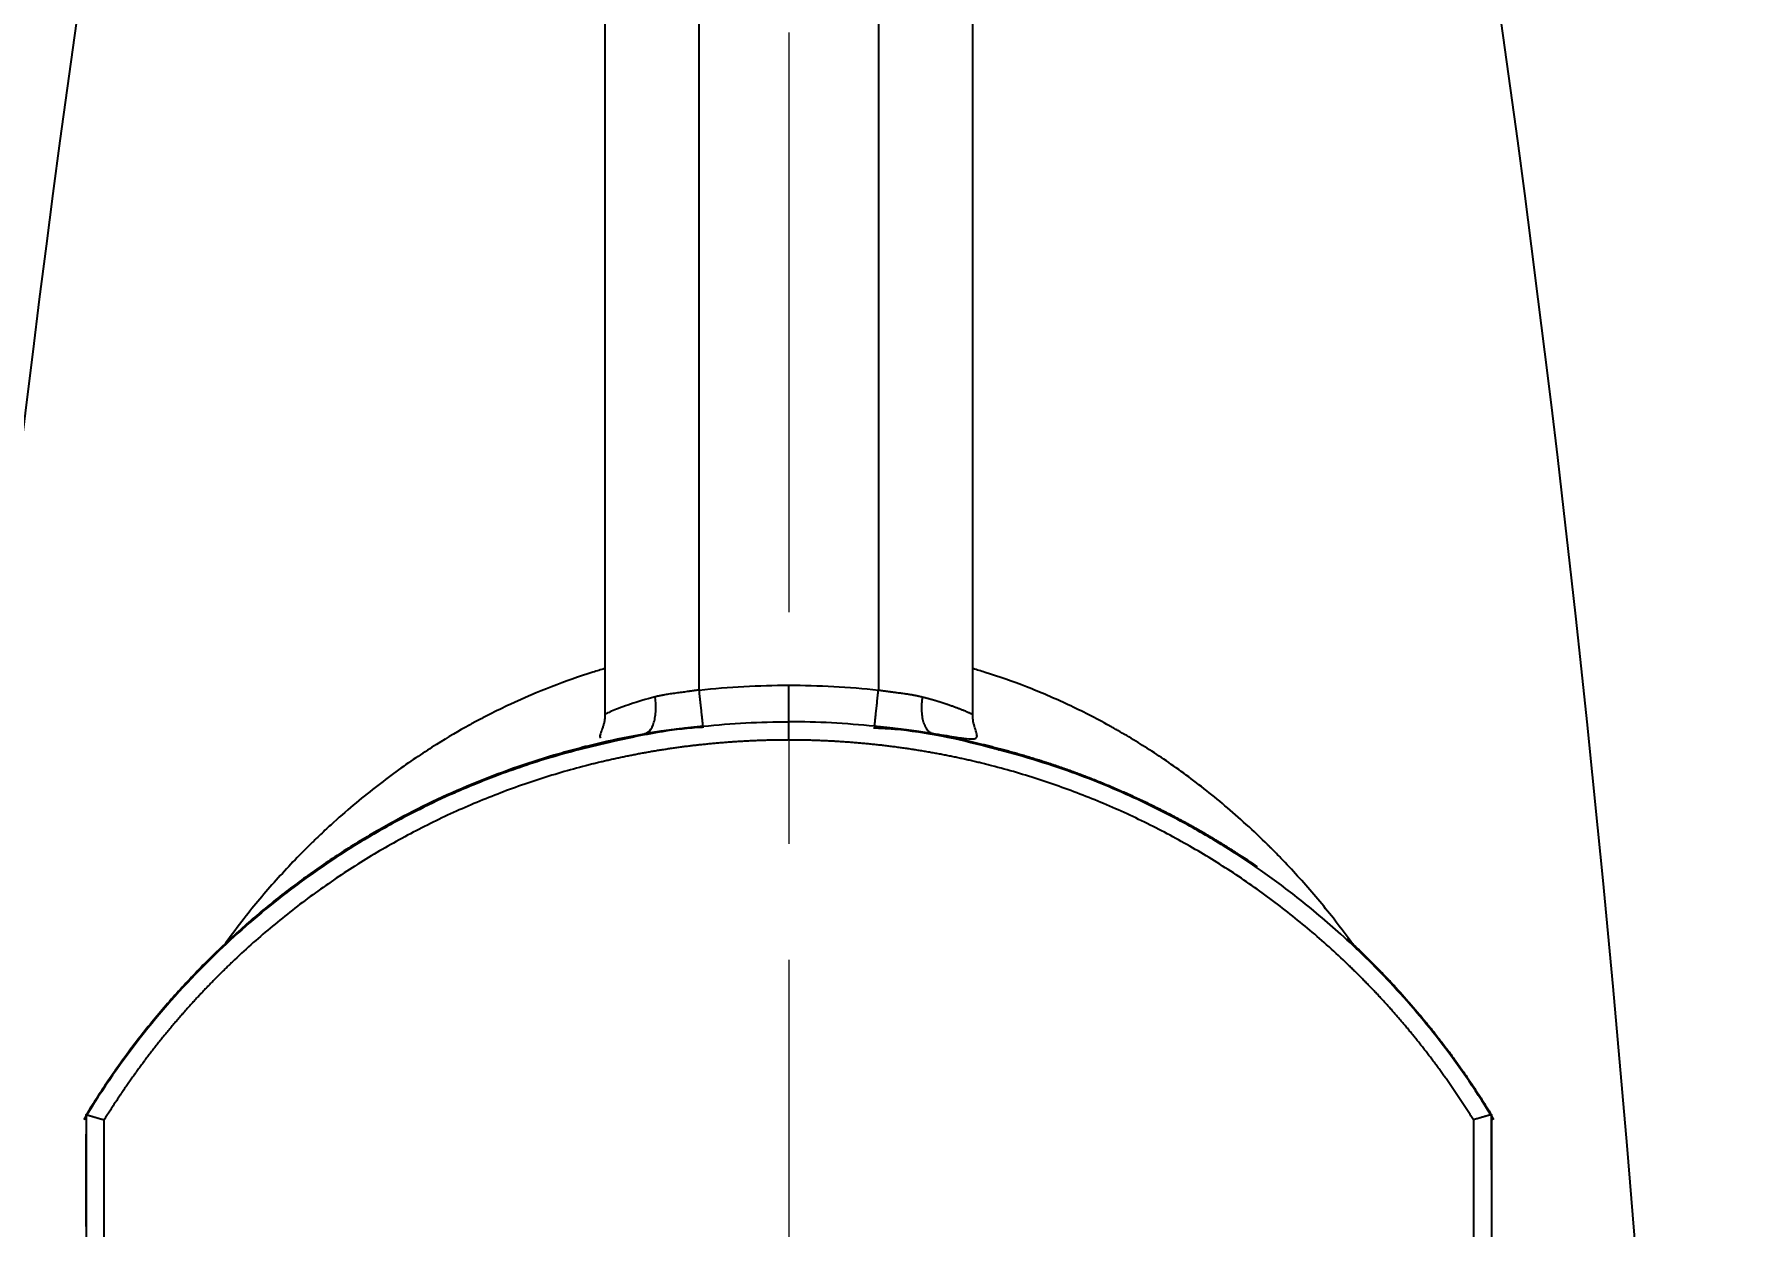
# Model space of a CAD drawing. Header units: inches. Extents: x 6332 to 6926, y -3179 to -2339.
# Drawn here: x 6783.5 to 6838.3, y -2933 to -2895 of the extents above; entities that cross this region are included whole.
import ezdxf

# ---------------------------------------------------------------- set-up
doc = ezdxf.new("R2010")
doc.units = ezdxf.units.IN
doc.header["$LTSCALE"] = 4.84
doc.header["$MEASUREMENT"] = 0
doc.header["$PDMODE"] = 3
doc.header["$PDSIZE"] = 0.3125
doc.linetypes.add('CENTERX2', pattern=[20.32, 12.7, -2.54, 2.54, -2.54])
doc.layers.get('0').update_dxf_attribs({"linetype": 'CONTINUOUS', "lineweight": 13})
doc.layers.get('Defpoints').update_dxf_attribs({"color": 3, "linetype": 'CONTINUOUS'})
doc.layers.add('CENTER', color=1, linetype='CENTERX2', lineweight=15)
doc.styles.get("Standard").update_dxf_attribs({"font": 'arial.ttf'})
doc.dimstyles.new('사본(2) DIMSTYLE_1', dxfattribs={"dimtxt": 7, "dimasz": 7, "dimexe": 1, "dimexo": 1, "dimgap": 3, "dimtad": 1, "dimtih": 1, "dimtoh": 1, "dimdec": 1, "dimdsep": 46, "dimtxsty": 'Standard', "dimcen": 0, "dimclrd": 3, "dimclre": 3, "dimclrt": 4, "dimadec": 1, "dimazin": 0, "dimtp": 0.3, "dimtm": 0.3, "dimtfac": 1, "dimtdec": 1, "dimtofl": 0, "dimtmove": 0, "dimatfit": 3, "dimfxl": 1, "dimtolj": 1, "dimtzin": 0, "dimarcsym": 0})

# ---------------------------------------------------------------- blocks, each defined once
blk = doc.blocks.new('*D32')
at = {"color": 3, "lineweight": -2, "transparency": 16777216}
for start, end in [(266.041522, 267.72846), (268.175465, 269.862435)]:
    blk.add_arc((6807.54, 244.301), 2915.493, start, end, dxfattribs=at)
at = {"color": 3, "transparency": 16777216}
for points in [[(6606.191, -2665.4), (6606.355, -2663.072), (6599.29, -2663.745)], [(6800.541, -2670.017), (6800.538, -2672.35), (6807.54, -2671.192)]]:
    blk.add_solid(points, dxfattribs=at)
at = {"layer": 'Defpoints', "color": 0, "transparency": 16777216}
for p in [(6601.806, -2628.618), (6807.54, -2629.427), (6668.641, -2667.881), (6596.346, -2704.856), (6807.54, -3136.734)]:
    blk.add_point(p, dxfattribs=at)
at = {"color": 4, "transparency": 16777216, "insert": (6703.348, -2669.329), "char_height": 7, "attachment_point": 5}
blk.add_mtext('\\A1;4.1°', dxfattribs=at)
blk = doc.blocks.new('*D35')
at = {"color": 3, "lineweight": -2, "transparency": 16777216}
for p, q in [((6813.89, -2846.876), (6860.17, -2846.876)), ((6859.17, -2853.876), (6859.17, -2897.948)), ((6859.17, -2955.172), (6859.17, -2911.1)), ((6808.54, -2962.172), (6860.17, -2962.172))]:
    blk.add_line(p, q, dxfattribs=at)
at = {"color": 3, "transparency": 16777216}
for points in [[(6858.004, -2853.876), (6860.337, -2853.876), (6859.17, -2846.876)], [(6858.004, -2955.172), (6860.337, -2955.172), (6859.17, -2962.172)]]:
    blk.add_solid(points, dxfattribs=at)
at = {"layer": 'Defpoints', "color": 0, "transparency": 16777216}
for p in [(6812.89, -2846.876), (6807.54, -2962.172), (6859.17, -2962.172)]:
    blk.add_point(p, dxfattribs=at)
at = {"color": 4, "transparency": 16777216, "insert": (6859.17, -2904.524), "char_height": 7, "attachment_point": 5}
blk.add_mtext('\\A1;115.3', dxfattribs=at)
blk = doc.blocks.new('*D36')
at = {"color": 3, "lineweight": -2, "transparency": 16777216}
for p, q in [((6860.17, -2846.876), (6886.108, -2846.876)), ((6885.108, -2853.876), (6885.108, -2916.875)), ((6885.108, -2993.026), (6885.108, -2930.028)), ((6837.29, -3000.026), (6886.108, -3000.026))]:
    blk.add_line(p, q, dxfattribs=at)
at = {"color": 3, "transparency": 16777216}
for points in [[(6883.941, -2853.876), (6886.275, -2853.876), (6885.108, -2846.876)], [(6883.941, -2993.026), (6886.275, -2993.026), (6885.108, -3000.026)]]:
    blk.add_solid(points, dxfattribs=at)
at = {"layer": 'Defpoints', "color": 0, "transparency": 16777216}
for p in [(6859.17, -2846.876), (6836.29, -3000.026), (6885.108, -3000.026)]:
    blk.add_point(p, dxfattribs=at)
at = {"color": 4, "transparency": 16777216, "insert": (6885.108, -2923.451), "char_height": 7, "attachment_point": 5}
blk.add_mtext('\\A1;153.2', dxfattribs=at)

msp = doc.modelspace()

# ---------------------------------------------------------------- linework, layer by layer
at = {"lineweight": -3, "extrusion": (-1, -2.22045e-16, 0)}
for p, q in [((6801.69, -2847.376), (6801.69, -2916.693)), ((6804.69, -2915.888), (6804.69, -2847.376)), ((6810.39, -2847.376), (6810.39, -2915.888)), ((6813.39, -2916.693), (6813.39, -2847.376)), ((6785.768, -2949.47), (6785.769, -2929.565)), ((6829.311, -2929.565), (6829.311, -2949.47))]:
    msp.add_line(p, q, dxfattribs=at)
at = {"lineweight": -3}
for centre, start, end in [((7423.165, -2984.089), 171.608246, 181.239085), ((6191.915, -2984.089), 358.760915, 8.391754)]:
    msp.add_arc(centre, 644.526, start, end, dxfattribs=at)
for points, knots in [([(6801.681, -2915.209), (6801.558, -2915.245), (6801.435, -2915.282), (6800.874, -2915.459), (6800.435, -2915.613), (6799.555, -2915.954), (6799.115, -2916.142), (6798.457, -2916.449), (6798.128, -2916.609), (6797.745, -2916.808), (6797.555, -2916.91), (6797.459, -2916.962), (6797.412, -2916.988), (6797.388, -2917.001), (6797.376, -2917.007), (6797.37, -2917.011), (6797.367, -2917.012), (6797.366, -2917.013), (6797.365, -2917.014), (6797.365, -2917.014), (6797.364, -2917.014), (6797.364, -2917.014), (6797.053, -2917.186), (6796.708, -2917.387), (6795.958, -2917.856), (6795.554, -2918.125), (6794.912, -2918.587), (6794.692, -2918.75), (6794.242, -2919.099), (6794.011, -2919.284), (6793.542, -2919.675), (6793.303, -2919.883), (6792.94, -2920.211), (6792.757, -2920.38), (6792.542, -2920.586), (6792.434, -2920.69), (6792.38, -2920.743), (6792.353, -2920.77), (6792.339, -2920.783), (6792.333, -2920.79), (6792.329, -2920.793), (6792.328, -2920.795), (6792.327, -2920.796), (6792.326, -2920.796), (6792.326, -2920.796), (6792.326, -2920.796), (6791.95, -2921.167), (6791.586, -2921.549), (6790.883, -2922.336), (6790.544, -2922.74), (6790.014, -2923.415), (6789.816, -2923.679), (6789.622, -2923.947)], [0, 0, 0, 0, 0.028465, 0.028465, 0.129403, 0.129403, 0.230342, 0.230342, 0.280812, 0.306046, 0.318664, 0.324972, 0.328127, 0.329704, 0.330492, 0.330887, 0.331084, 0.331182, 0.331232, 0.331256, 0.331256, 0.331281, 0.331281, 0.43222, 0.43222, 0.533158, 0.533158, 0.583628, 0.583628, 0.634097, 0.634097, 0.684567, 0.684567, 0.709801, 0.722419, 0.728727, 0.731882, 0.733459, 0.734247, 0.734642, 0.734839, 0.734937, 0.734987, 0.735011, 0.735011, 0.735036, 0.735036, 0.835975, 0.835975, 0.936913, 0.936913, 1, 1, 1, 1]), ([(6825.6, -2924.148), (6825.36, -2923.809), (6825.112, -2923.478), (6824.534, -2922.742), (6824.198, -2922.341), (6823.678, -2921.758), (6823.414, -2921.47), (6823.098, -2921.142), (6822.938, -2920.98), (6822.858, -2920.9), (6822.817, -2920.86), (6822.797, -2920.84), (6822.787, -2920.83), (6822.782, -2920.825), (6822.779, -2920.822), (6822.778, -2920.821), (6822.778, -2920.82), (6822.777, -2920.82), (6822.777, -2920.82), (6822.777, -2920.82), (6822.317, -2920.364), (6821.86, -2919.949), (6820.964, -2919.191), (6820.525, -2918.848), (6819.673, -2918.225), (6819.26, -2917.946), (6818.668, -2917.571), (6818.475, -2917.452), (6818.192, -2917.285), (6818.053, -2917.204), (6817.894, -2917.114), (6817.815, -2917.07), (6817.776, -2917.048), (6817.756, -2917.037), (6817.747, -2917.032), (6817.742, -2917.029), (6817.739, -2917.028), (6817.738, -2917.027), (6817.738, -2917.027), (6817.737, -2917.026), (6817.737, -2917.026), (6817.302, -2916.785), (6816.863, -2916.562), (6815.984, -2916.151), (6815.544, -2915.962), (6814.663, -2915.619), (6814.223, -2915.465), (6813.656, -2915.286), (6813.527, -2915.246), (6813.399, -2915.209)], [0, 0, 0, 0, 0.078068, 0.078068, 0.177264, 0.177264, 0.226862, 0.251662, 0.264061, 0.270261, 0.273361, 0.274911, 0.275686, 0.276073, 0.276267, 0.276364, 0.276412, 0.276436, 0.276436, 0.276461, 0.276461, 0.375657, 0.375657, 0.474854, 0.474854, 0.57405, 0.57405, 0.623648, 0.623648, 0.648448, 0.660847, 0.667047, 0.670147, 0.671697, 0.672472, 0.672859, 0.673053, 0.67315, 0.673198, 0.673198, 0.673247, 0.673247, 0.772443, 0.772443, 0.87164, 0.87164, 0.970836, 0.970836, 1, 1, 1, 1]), ([(6804.69, -2915.888), (6804.681, -2915.889), (6804.662, -2915.892), (6804.632, -2915.896), (6804.598, -2915.901), (6804.56, -2915.906), (6804.518, -2915.912), (6804.472, -2915.919), (6804.422, -2915.926), (6804.368, -2915.933), (6804.302, -2915.942), (6804.224, -2915.952), (6804.134, -2915.964), (6804.041, -2915.976), (6803.918, -2915.992), (6803.793, -2916.01), (6803.678, -2916.028), (6803.602, -2916.041), (6803.538, -2916.053), (6803.481, -2916.064), (6803.43, -2916.075), (6803.386, -2916.084), (6803.347, -2916.093), (6803.314, -2916.101), (6803.295, -2916.105), (6803.286, -2916.107)], [0, 0, 0, 0, 0.017951, 0.038609, 0.061967, 0.088019, 0.116759, 0.148178, 0.182271, 0.219032, 0.258456, 0.318708, 0.381027, 0.445424, 0.511915, 0.641058, 0.710411, 0.761874, 0.808984, 0.851742, 0.890145, 0.924184, 0.953848, 0.979124, 1, 1, 1, 1]), ([(6804.812, -2917.043), (6804.811, -2917.027), (6804.808, -2917.007), (6804.803, -2916.956), (6804.8, -2916.925), (6804.792, -2916.853), (6804.788, -2916.812), (6804.778, -2916.721), (6804.773, -2916.671), (6804.761, -2916.564), (6804.755, -2916.506), (6804.743, -2916.387), (6804.736, -2916.326), (6804.723, -2916.2), (6804.716, -2916.137), (6804.703, -2916.011), (6804.696, -2915.949), (6804.69, -2915.888)], [0, 0, 0, 0, 0.125, 0.125, 0.25, 0.25, 0.375, 0.375, 0.5, 0.5, 0.625, 0.625, 0.75, 0.75, 0.875, 0.875, 1, 1, 1, 1]), ([(6810.267, -2917.043), (6810.269, -2917.027), (6810.271, -2917.007), (6810.276, -2916.956), (6810.28, -2916.925), (6810.287, -2916.853), (6810.291, -2916.812), (6810.301, -2916.721), (6810.306, -2916.671), (6810.318, -2916.564), (6810.324, -2916.506), (6810.337, -2916.387), (6810.343, -2916.326), (6810.356, -2916.2), (6810.363, -2916.137), (6810.377, -2916.011), (6810.383, -2915.949), (6810.39, -2915.888)], [0, 0, 0, 0, 0.125, 0.125, 0.25, 0.25, 0.375, 0.375, 0.5, 0.5, 0.625, 0.625, 0.75, 0.75, 0.875, 0.875, 1, 1, 1, 1]), ([(6810.39, -2915.888), (6810.399, -2915.889), (6810.418, -2915.892), (6810.445, -2915.896), (6810.471, -2915.9), (6810.497, -2915.903), (6810.521, -2915.906), (6810.544, -2915.91), (6810.566, -2915.913), (6810.587, -2915.916), (6810.607, -2915.918), (6810.626, -2915.921), (6810.644, -2915.924), (6810.66, -2915.926), (6810.676, -2915.928), (6810.691, -2915.93), (6810.704, -2915.932), (6810.717, -2915.934), (6810.728, -2915.935), (6810.739, -2915.937), (6810.748, -2915.938), (6810.756, -2915.939), (6810.773, -2915.941), (6810.811, -2915.946), (6810.883, -2915.956), (6810.993, -2915.97), (6811.101, -2915.984), (6811.193, -2915.997), (6811.256, -2916.006), (6811.315, -2916.014), (6811.371, -2916.023), (6811.423, -2916.032), (6811.471, -2916.04), (6811.517, -2916.049), (6811.562, -2916.057), (6811.608, -2916.066), (6811.653, -2916.076), (6811.7, -2916.086), (6811.747, -2916.096), (6811.778, -2916.104), (6811.793, -2916.107)], [0, 0, 0, 0, 0.01945, 0.038175, 0.056175, 0.07345, 0.089999, 0.105823, 0.120922, 0.135296, 0.148945, 0.161868, 0.174066, 0.185539, 0.196287, 0.20631, 0.215607, 0.224179, 0.232026, 0.239148, 0.245544, 0.251216, 0.256162, 0.279787, 0.329779, 0.406136, 0.508854, 0.555759, 0.600447, 0.642919, 0.683177, 0.721223, 0.757058, 0.789718, 0.823058, 0.857079, 0.891783, 0.92717, 0.963242, 1, 1, 1, 1]), ([(6803.286, -2916.107), (6802.993, -2916.183), (6802.597, -2916.304), (6802.184, -2916.45), (6801.94, -2916.547), (6801.774, -2916.62), (6801.702, -2916.658), (6801.691, -2916.669), (6801.691, -2916.671)], [0, 0, 0, 0, 0.306348, 0.459522, 0.612696, 0.76587, 0.919044, 1, 1, 1, 1]), ([(6802.935, -2917.289), (6802.997, -2917.279), (6803.06, -2917.245), (6803.17, -2917.12), (6803.218, -2917.028), (6803.269, -2916.858), (6803.282, -2916.796), (6803.302, -2916.665), (6803.32, -2916.458), (6803.305, -2916.242), (6803.286, -2916.107)], [0, 0, 0, 0, 0.25, 0.25, 0.5, 0.5, 0.625, 0.625, 0.75, 1, 1, 1, 1]), ([(6812.144, -2917.289), (6812.113, -2917.284), (6812.082, -2917.273), (6812.021, -2917.238), (6811.992, -2917.214), (6811.937, -2917.151), (6811.911, -2917.113), (6811.865, -2917.023), (6811.844, -2916.971), (6811.811, -2916.858), (6811.797, -2916.795), (6811.778, -2916.665), (6811.772, -2916.596), (6811.767, -2916.456), (6811.768, -2916.385), (6811.776, -2916.244), (6811.784, -2916.175), (6811.793, -2916.107)], [0, 0, 0, 0, 0.125, 0.125, 0.25, 0.25, 0.375, 0.375, 0.5, 0.5, 0.625, 0.625, 0.75, 0.75, 0.875, 0.875, 1, 1, 1, 1]), ([(6811.793, -2916.107), (6811.802, -2916.11), (6811.819, -2916.114), (6811.844, -2916.12), (6811.868, -2916.127), (6811.893, -2916.133), (6811.918, -2916.14), (6811.942, -2916.146), (6811.966, -2916.153), (6811.991, -2916.159), (6812.015, -2916.166), (6812.039, -2916.173), (6812.062, -2916.179), (6812.086, -2916.186), (6812.109, -2916.192), (6812.133, -2916.199), (6812.156, -2916.206), (6812.179, -2916.212), (6812.201, -2916.219), (6812.224, -2916.226), (6812.246, -2916.232), (6812.269, -2916.239), (6812.291, -2916.246), (6812.313, -2916.252), (6812.335, -2916.259), (6812.356, -2916.266), (6812.378, -2916.273), (6812.399, -2916.279), (6812.42, -2916.286), (6812.441, -2916.293), (6812.461, -2916.3), (6812.482, -2916.306), (6812.502, -2916.313), (6812.522, -2916.32), (6812.542, -2916.327), (6812.562, -2916.334), (6812.594, -2916.345), (6812.636, -2916.36), (6812.689, -2916.379), (6812.741, -2916.397), (6812.79, -2916.415), (6812.839, -2916.432), (6812.885, -2916.45), (6812.93, -2916.466), (6812.973, -2916.482), (6813.014, -2916.498), (6813.054, -2916.514), (6813.091, -2916.529), (6813.136, -2916.547), (6813.185, -2916.567), (6813.235, -2916.589), (6813.277, -2916.609), (6813.313, -2916.625), (6813.342, -2916.64), (6813.363, -2916.652), (6813.379, -2916.661), (6813.387, -2916.668), (6813.389, -2916.671), (6813.39, -2916.672)], [0, 0, 0, 0, 0.008869, 0.017738, 0.026608, 0.035479, 0.044351, 0.053223, 0.062096, 0.07097, 0.079845, 0.088721, 0.097597, 0.106474, 0.115352, 0.12423, 0.133109, 0.141989, 0.15087, 0.159752, 0.168634, 0.177517, 0.186401, 0.195286, 0.204171, 0.213057, 0.221944, 0.230832, 0.239721, 0.24861, 0.2575, 0.266391, 0.275283, 0.284175, 0.293068, 0.301962, 0.310857, 0.336073, 0.361342, 0.386666, 0.412045, 0.43748, 0.462972, 0.488522, 0.514131, 0.539798, 0.565526, 0.591315, 0.617166, 0.662882, 0.707889, 0.752198, 0.795816, 0.838757, 0.881029, 0.922646, 0.963619, 1, 1, 1, 1]), ([(6801.691, -2916.662), (6801.691, -2916.698), (6801.688, -2916.77), (6801.674, -2916.88), (6801.65, -2916.984), (6801.608, -2917.125), (6801.548, -2917.273), (6801.523, -2917.37), (6801.54, -2917.407), (6801.554, -2917.419)], [0, 0, 0, 0, 0.070064, 0.139615, 0.213641, 0.296895, 0.505403, 0.789592, 1, 1, 1, 1]), ([(6807.54, -2917.479), (6807.54, -2917.408), (6807.54, -2917.255), (6807.54, -2917.041), (6807.54, -2916.936), (6807.54, -2916.904), (6807.54, -2916.899)], [0, 0, 0, 0, 0.302913, 0.605825, 0.908738, 1, 1, 1, 1]), ([(6811.996, -2917.245), (6812.274, -2917.293), (6812.724, -2917.366), (6813.197, -2917.442), (6813.447, -2917.452), (6813.535, -2917.398), (6813.522, -2917.284), (6813.464, -2917.118), (6813.413, -2916.936), (6813.392, -2916.778), (6813.389, -2916.701), (6813.389, -2916.662)], [0, 0, 0, 0, 0.221729, 0.411898, 0.571636, 0.701862, 0.8045, 0.884003, 0.946486, 0.973878, 1, 1, 1, 1]), ([(6804.831, -2917.075), (6804.762, -2917.078), (6803.838, -2917.13), (6802.206, -2917.452), (6800.079, -2917.974), (6798.354, -2918.561), (6796.969, -2919.125), (6795.7, -2919.722), (6794.332, -2920.456), (6792.719, -2921.465), (6790.897, -2922.82), (6788.932, -2924.593), (6786.916, -2926.846), (6785.701, -2928.598), (6785.118, -2929.566)], [0, 0, 0, 0, 0.008571, 0.114701, 0.205233, 0.280281, 0.340251, 0.390623, 0.454084, 0.532765, 0.626259, 0.735352, 0.860592, 1, 1, 1, 1]), ([(6802.935, -2917.29), (6802.479, -2917.371), (6801.797, -2917.511), (6801.124, -2917.676), (6800.677, -2917.792), (6799.565, -2918.097), (6798.479, -2918.473), (6797.199, -2918.993), (6796.776, -2919.177), (6795.939, -2919.57), (6795.525, -2919.779), (6794.707, -2920.218), (6794.303, -2920.449), (6793.709, -2920.81), (6793.513, -2920.933), (6793.125, -2921.183), (6792.933, -2921.311), (6792.362, -2921.702), (6791.99, -2921.971), (6791.26, -2922.53), (6790.903, -2922.819), (6790.204, -2923.416), (6789.862, -2923.724), (6789.36, -2924.201), (6789.194, -2924.362), (6788.867, -2924.69), (6788.705, -2924.856), (6788.226, -2925.361), (6787.915, -2925.707), (6787.464, -2926.237), (6787.316, -2926.415), (6787.025, -2926.776), (6786.882, -2926.958), (6786.463, -2927.508), (6786.194, -2927.882), (6785.676, -2928.641), (6785.428, -2929.027), (6785.189, -2929.417)], [0, 0, 0, 0, 0.0625, 0.09375, 0.09375, 0.125, 0.25, 0.25, 0.3125, 0.3125, 0.375, 0.375, 0.4375, 0.4375, 0.46875, 0.46875, 0.5, 0.5, 0.5625, 0.5625, 0.625, 0.625, 0.6875, 0.6875, 0.71875, 0.71875, 0.75, 0.75, 0.8125, 0.8125, 0.84375, 0.84375, 0.875, 0.875, 0.9375, 0.9375, 1, 1, 1, 1]), ([(6807.54, -2917.479), (6807.514, -2917.48), (6807.462, -2917.48), (6807.384, -2917.48), (6807.307, -2917.481), (6807.229, -2917.482), (6807.151, -2917.483), (6807.074, -2917.484), (6806.996, -2917.486), (6806.919, -2917.487), (6806.842, -2917.489), (6806.764, -2917.492), (6806.687, -2917.494), (6806.61, -2917.497), (6806.533, -2917.5), (6806.455, -2917.503), (6806.378, -2917.506), (6806.301, -2917.51), (6806.224, -2917.514), (6806.147, -2917.518), (6806.07, -2917.522), (6805.993, -2917.526), (6805.916, -2917.531), (6805.84, -2917.536), (6805.763, -2917.541), (6805.686, -2917.547), (6805.609, -2917.552), (6805.533, -2917.558), (6805.456, -2917.564), (6805.379, -2917.57), (6805.303, -2917.577), (6805.226, -2917.584), (6805.15, -2917.591), (6805.073, -2917.598), (6804.997, -2917.605), (6804.921, -2917.613), (6804.845, -2917.621), (6804.768, -2917.629), (6804.692, -2917.637), (6804.616, -2917.645), (6804.54, -2917.654), (6804.464, -2917.663), (6804.388, -2917.672), (6804.312, -2917.682), (6804.236, -2917.691), (6804.16, -2917.701), (6804.084, -2917.711), (6804.008, -2917.722), (6803.932, -2917.732), (6803.857, -2917.743), (6803.781, -2917.754), (6803.705, -2917.765), (6803.63, -2917.777), (6803.554, -2917.788), (6803.479, -2917.8), (6803.403, -2917.812), (6803.328, -2917.825), (6803.252, -2917.837), (6803.177, -2917.85), (6803.102, -2917.863), (6803.026, -2917.876), (6802.951, -2917.89), (6802.876, -2917.903), (6802.801, -2917.917), (6802.726, -2917.931), (6802.651, -2917.946), (6802.576, -2917.96), (6802.501, -2917.975), (6802.426, -2917.99), (6802.351, -2918.005), (6802.276, -2918.021), (6802.201, -2918.037), (6802.126, -2918.052), (6802.052, -2918.069), (6801.977, -2918.085), (6801.902, -2918.102), (6801.828, -2918.118), (6801.753, -2918.135), (6801.679, -2918.153), (6801.604, -2918.17), (6801.53, -2918.188), (6801.455, -2918.206), (6801.381, -2918.224), (6801.307, -2918.242), (6801.232, -2918.261), (6801.158, -2918.28), (6800.846, -2918.36), (6800.299, -2918.511), (6799.523, -2918.751), (6798.755, -2919.016), (6797.996, -2919.306), (6797.245, -2919.62), (6796.504, -2919.957), (6795.773, -2920.319), (6795.054, -2920.704), (6794.347, -2921.111), (6793.655, -2921.54), (6792.978, -2921.99), (6792.316, -2922.46), (6791.671, -2922.951), (6791.043, -2923.462), (6790.431, -2923.992), (6789.995, -2924.395), (6789.722, -2924.657), (6789.606, -2924.77), (6789.491, -2924.883), (6789.377, -2924.998), (6789.263, -2925.112), (6789.15, -2925.228), (6789.038, -2925.344), (6788.927, -2925.461), (6788.816, -2925.579), (6788.706, -2925.697), (6788.597, -2925.816), (6788.489, -2925.936), (6788.381, -2926.056), (6788.275, -2926.177), (6788.169, -2926.299), (6788.063, -2926.421), (6787.959, -2926.544), (6787.855, -2926.668), (6787.752, -2926.793), (6787.65, -2926.918), (6787.549, -2927.044), (6787.448, -2927.17), (6787.348, -2927.297), (6787.249, -2927.425), (6787.151, -2927.554), (6787.053, -2927.683), (6786.957, -2927.813), (6786.861, -2927.944), (6786.765, -2928.075), (6786.671, -2928.207), (6786.577, -2928.34), (6786.484, -2928.473), (6786.392, -2928.607), (6786.301, -2928.742), (6786.21, -2928.878), (6786.12, -2929.014), (6786.031, -2929.151), (6785.943, -2929.288), (6785.855, -2929.426), (6785.797, -2929.519), (6785.769, -2929.565)], [0, 0, 0, 0, 0.002988, 0.005974, 0.008959, 0.011943, 0.014925, 0.017905, 0.020884, 0.023861, 0.026837, 0.029812, 0.032785, 0.035757, 0.038728, 0.041697, 0.044666, 0.047633, 0.050598, 0.053563, 0.056526, 0.059488, 0.06245, 0.06541, 0.068369, 0.071327, 0.074284, 0.07724, 0.080195, 0.083149, 0.086102, 0.089054, 0.092006, 0.094957, 0.097907, 0.100856, 0.103804, 0.106752, 0.109699, 0.112645, 0.115591, 0.118536, 0.12148, 0.124424, 0.127368, 0.130311, 0.133253, 0.136195, 0.139137, 0.142078, 0.145019, 0.147959, 0.150899, 0.153839, 0.156778, 0.159718, 0.162657, 0.165595, 0.168534, 0.171473, 0.174411, 0.177349, 0.180288, 0.183226, 0.186164, 0.189102, 0.192041, 0.194979, 0.197917, 0.200856, 0.203795, 0.206734, 0.209673, 0.212612, 0.215552, 0.218491, 0.221432, 0.224372, 0.227313, 0.230254, 0.233196, 0.236138, 0.23908, 0.242023, 0.244967, 0.247911, 0.250855, 0.282114, 0.313336, 0.344554, 0.375797, 0.407096, 0.438393, 0.469719, 0.501106, 0.532477, 0.563774, 0.595031, 0.626277, 0.657419, 0.688533, 0.719652, 0.750806, 0.75703, 0.763252, 0.769471, 0.775688, 0.781902, 0.788115, 0.794326, 0.800535, 0.806744, 0.812951, 0.819158, 0.825364, 0.83157, 0.837777, 0.843983, 0.850191, 0.856399, 0.862608, 0.868819, 0.875031, 0.881245, 0.887461, 0.89368, 0.899901, 0.906125, 0.912352, 0.918583, 0.924817, 0.931055, 0.937297, 0.943544, 0.949795, 0.956051, 0.962312, 0.968579, 0.974851, 0.981129, 0.987413, 0.993703, 1, 1, 1, 1]), ([(6804.812, -2917.044), (6804.795, -2917.046), (6804.761, -2917.049), (6804.711, -2917.055), (6804.66, -2917.06), (6804.609, -2917.066), (6804.559, -2917.071), (6804.509, -2917.077), (6804.459, -2917.082), (6804.41, -2917.088), (6804.36, -2917.093), (6804.311, -2917.099), (6804.262, -2917.105), (6804.213, -2917.11), (6804.165, -2917.116), (6804.117, -2917.122), (6804.068, -2917.128), (6804.021, -2917.133), (6803.973, -2917.139), (6803.925, -2917.145), (6803.878, -2917.151), (6803.831, -2917.157), (6803.784, -2917.163), (6803.737, -2917.169), (6803.691, -2917.175), (6803.645, -2917.181), (6803.599, -2917.187), (6803.553, -2917.193), (6803.507, -2917.2), (6803.462, -2917.206), (6803.417, -2917.213), (6803.372, -2917.219), (6803.327, -2917.226), (6803.283, -2917.233), (6803.239, -2917.239), (6803.195, -2917.246), (6803.151, -2917.253), (6803.107, -2917.26), (6803.064, -2917.268), (6803.021, -2917.275), (6802.978, -2917.282), (6802.949, -2917.287), (6802.935, -2917.29)], [0, 0, 0, 0, 0.026967, 0.053828, 0.080583, 0.107233, 0.133777, 0.160218, 0.186554, 0.212787, 0.238916, 0.264942, 0.290866, 0.316688, 0.342408, 0.368027, 0.393545, 0.418963, 0.444282, 0.469501, 0.494621, 0.519643, 0.544567, 0.569393, 0.594122, 0.618755, 0.643291, 0.667732, 0.692077, 0.716326, 0.740481, 0.764542, 0.788508, 0.812381, 0.836159, 0.859844, 0.883436, 0.906935, 0.930341, 0.953653, 0.976873, 1, 1, 1, 1]), ([(6829.311, -2929.565), (6829.297, -2929.543), (6829.27, -2929.5), (6829.229, -2929.434), (6829.188, -2929.369), (6829.147, -2929.304), (6829.105, -2929.239), (6829.064, -2929.175), (6829.022, -2929.11), (6828.98, -2929.046), (6828.938, -2928.982), (6828.896, -2928.918), (6828.853, -2928.854), (6828.811, -2928.79), (6828.768, -2928.726), (6828.725, -2928.663), (6828.682, -2928.6), (6828.638, -2928.536), (6828.595, -2928.473), (6828.551, -2928.411), (6828.508, -2928.348), (6828.464, -2928.285), (6828.419, -2928.223), (6828.375, -2928.161), (6828.331, -2928.099), (6828.286, -2928.037), (6828.241, -2927.975), (6828.196, -2927.913), (6828.151, -2927.852), (6828.106, -2927.79), (6828.06, -2927.729), (6828.015, -2927.668), (6827.969, -2927.607), (6827.923, -2927.547), (6827.876, -2927.486), (6827.83, -2927.426), (6827.784, -2927.365), (6827.737, -2927.305), (6827.69, -2927.245), (6827.643, -2927.185), (6827.596, -2927.126), (6827.548, -2927.066), (6827.501, -2927.007), (6827.453, -2926.948), (6827.405, -2926.889), (6827.357, -2926.83), (6827.309, -2926.771), (6827.261, -2926.712), (6827.212, -2926.654), (6827.163, -2926.596), (6827.114, -2926.537), (6827.065, -2926.479), (6827.016, -2926.422), (6826.967, -2926.364), (6826.917, -2926.306), (6826.867, -2926.249), (6826.817, -2926.192), (6826.767, -2926.135), (6826.717, -2926.078), (6826.666, -2926.021), (6826.616, -2925.964), (6826.565, -2925.908), (6826.514, -2925.851), (6826.463, -2925.795), (6826.412, -2925.739), (6826.36, -2925.683), (6826.309, -2925.628), (6826.257, -2925.572), (6826.205, -2925.517), (6826.153, -2925.461), (6826.1, -2925.406), (6826.048, -2925.351), (6825.995, -2925.297), (6825.942, -2925.242), (6825.889, -2925.187), (6825.836, -2925.133), (6825.783, -2925.079), (6825.729, -2925.025), (6825.676, -2924.971), (6825.622, -2924.917), (6825.568, -2924.863), (6825.514, -2924.81), (6825.459, -2924.757), (6825.405, -2924.704), (6825.35, -2924.651), (6825.295, -2924.598), (6825.063, -2924.376), (6824.648, -2923.992), (6824.037, -2923.462), (6823.408, -2922.951), (6822.763, -2922.461), (6822.102, -2921.99), (6821.424, -2921.54), (6820.732, -2921.111), (6820.025, -2920.704), (6819.306, -2920.319), (6818.576, -2919.957), (6817.835, -2919.62), (6817.084, -2919.306), (6816.324, -2919.016), (6815.556, -2918.751), (6814.78, -2918.511), (6814.205, -2918.352), (6813.838, -2918.259), (6813.68, -2918.219), (6813.522, -2918.181), (6813.364, -2918.144), (6813.205, -2918.108), (6813.047, -2918.073), (6812.888, -2918.038), (6812.729, -2918.005), (6812.57, -2917.973), (6812.41, -2917.942), (6812.251, -2917.912), (6812.091, -2917.883), (6811.931, -2917.855), (6811.771, -2917.828), (6811.61, -2917.802), (6811.45, -2917.776), (6811.289, -2917.752), (6811.128, -2917.729), (6810.967, -2917.707), (6810.806, -2917.686), (6810.644, -2917.666), (6810.483, -2917.647), (6810.321, -2917.63), (6810.159, -2917.613), (6809.996, -2917.597), (6809.834, -2917.582), (6809.671, -2917.568), (6809.508, -2917.555), (6809.345, -2917.543), (6809.182, -2917.532), (6809.019, -2917.522), (6808.855, -2917.514), (6808.691, -2917.506), (6808.527, -2917.499), (6808.363, -2917.493), (6808.199, -2917.488), (6808.034, -2917.485), (6807.87, -2917.482), (6807.705, -2917.48), (6807.595, -2917.48), (6807.54, -2917.479)], [0, 0, 0, 0, 0.002964, 0.005926, 0.008887, 0.011846, 0.014804, 0.017761, 0.020716, 0.02367, 0.026623, 0.029574, 0.032524, 0.035473, 0.038421, 0.041367, 0.044313, 0.047257, 0.0502, 0.053142, 0.056083, 0.059023, 0.061963, 0.064901, 0.067838, 0.070774, 0.073709, 0.076644, 0.079578, 0.08251, 0.085442, 0.088374, 0.091304, 0.094234, 0.097163, 0.100092, 0.10302, 0.105947, 0.108874, 0.1118, 0.114726, 0.117651, 0.120575, 0.1235, 0.126424, 0.129347, 0.13227, 0.135193, 0.138115, 0.141037, 0.143959, 0.146881, 0.149802, 0.152723, 0.155645, 0.158566, 0.161486, 0.164407, 0.167328, 0.170249, 0.173169, 0.17609, 0.179011, 0.181932, 0.184853, 0.187774, 0.190695, 0.193617, 0.196538, 0.19946, 0.202382, 0.205305, 0.208228, 0.211151, 0.214074, 0.216998, 0.219922, 0.222847, 0.225772, 0.228698, 0.231624, 0.234551, 0.237479, 0.240407, 0.243335, 0.246265, 0.249195, 0.280337, 0.311452, 0.34257, 0.373723, 0.404959, 0.436212, 0.467513, 0.498895, 0.530271, 0.561594, 0.592894, 0.624203, 0.655437, 0.686651, 0.717876, 0.749145, 0.755401, 0.761654, 0.767906, 0.774156, 0.780403, 0.78665, 0.792895, 0.79914, 0.805384, 0.811627, 0.817871, 0.824114, 0.830358, 0.836603, 0.842848, 0.849095, 0.855343, 0.861592, 0.867844, 0.874097, 0.880353, 0.886612, 0.892873, 0.899138, 0.905406, 0.911678, 0.917953, 0.924233, 0.930517, 0.936805, 0.943099, 0.949398, 0.955702, 0.962011, 0.968327, 0.974648, 0.980976, 0.98731, 0.993652, 1, 1, 1, 1]), ([(6812.144, -2917.29), (6812.13, -2917.287), (6812.101, -2917.282), (6812.059, -2917.275), (6812.015, -2917.268), (6811.972, -2917.26), (6811.929, -2917.253), (6811.885, -2917.246), (6811.841, -2917.239), (6811.796, -2917.233), (6811.752, -2917.226), (6811.707, -2917.219), (6811.662, -2917.213), (6811.617, -2917.206), (6811.572, -2917.2), (6811.526, -2917.193), (6811.481, -2917.187), (6811.435, -2917.181), (6811.388, -2917.175), (6811.342, -2917.169), (6811.295, -2917.163), (6811.248, -2917.157), (6811.201, -2917.151), (6811.154, -2917.145), (6811.106, -2917.139), (6811.059, -2917.133), (6811.011, -2917.128), (6810.963, -2917.122), (6810.914, -2917.116), (6810.866, -2917.11), (6810.817, -2917.105), (6810.768, -2917.099), (6810.719, -2917.093), (6810.669, -2917.088), (6810.62, -2917.082), (6810.57, -2917.077), (6810.52, -2917.071), (6810.47, -2917.066), (6810.419, -2917.06), (6810.369, -2917.055), (6810.318, -2917.049), (6810.284, -2917.046), (6810.267, -2917.044)], [0, 0, 0, 0, 0.023127, 0.046347, 0.06966, 0.093066, 0.116565, 0.140157, 0.163843, 0.187622, 0.211494, 0.235461, 0.259521, 0.283676, 0.307926, 0.332271, 0.356712, 0.381248, 0.405881, 0.43061, 0.455436, 0.48036, 0.505382, 0.530502, 0.555721, 0.58104, 0.606458, 0.631976, 0.657595, 0.683315, 0.709137, 0.73506, 0.761086, 0.787215, 0.813448, 0.839784, 0.866224, 0.892769, 0.919418, 0.946173, 0.973033, 1, 1, 1, 1]), ([(6829.962, -2929.566), (6829.459, -2928.731), (6828.431, -2927.222), (6826.773, -2925.265), (6825.207, -2923.725), (6823.814, -2922.55), (6822.613, -2921.659), (6821.446, -2920.885), (6820.108, -2920.096), (6818.409, -2919.241), (6816.305, -2918.382), (6813.77, -2917.641), (6811.755, -2917.192), (6810.585, -2917.118), (6810.419, -2917.11)], [0, 0, 0, 0, 0.121253, 0.228218, 0.319696, 0.395339, 0.455701, 0.506345, 0.570198, 0.649529, 0.743797, 0.853503, 0.979362, 1, 1, 1, 1]), ([(6814.208, -2917.798), (6814.206, -2917.798), (6814.186, -2917.79), (6814.136, -2917.773), (6814.038, -2917.74), (6813.913, -2917.702), (6813.764, -2917.659), (6813.592, -2917.611), (6813.396, -2917.56), (6813.237, -2917.521), (6813.132, -2917.496), (6813.088, -2917.486), (6813.044, -2917.475), (6812.999, -2917.465), (6812.954, -2917.455), (6812.907, -2917.444), (6812.861, -2917.434), (6812.814, -2917.424), (6812.766, -2917.413), (6812.717, -2917.403), (6812.668, -2917.392), (6812.618, -2917.382), (6812.568, -2917.371), (6812.517, -2917.361), (6812.466, -2917.351), (6812.414, -2917.34), (6812.361, -2917.33), (6812.308, -2917.32), (6812.254, -2917.309), (6812.199, -2917.299), (6812.163, -2917.292), (6812.144, -2917.289)], [0, 0, 0, 0, 0.006109, 0.098051, 0.189819, 0.282017, 0.373271, 0.463888, 0.554459, 0.645572, 0.662648, 0.679679, 0.696669, 0.713621, 0.730539, 0.747428, 0.764291, 0.781133, 0.797958, 0.814769, 0.831571, 0.848367, 0.865163, 0.881963, 0.898769, 0.915588, 0.932422, 0.949276, 0.966154, 0.983061, 1, 1, 1, 1]), ([(6812.144, -2917.289), (6812.171, -2917.293), (6812.225, -2917.303), (6812.305, -2917.318), (6812.386, -2917.333), (6812.466, -2917.348), (6812.548, -2917.364), (6812.629, -2917.38), (6812.711, -2917.396), (6812.793, -2917.413), (6812.875, -2917.429), (6812.957, -2917.447), (6813.04, -2917.464), (6813.123, -2917.482), (6813.206, -2917.5), (6813.29, -2917.519), (6813.373, -2917.538), (6813.457, -2917.557), (6813.542, -2917.577), (6813.626, -2917.597), (6813.711, -2917.617), (6813.796, -2917.638), (6813.881, -2917.659), (6813.966, -2917.68), (6814.052, -2917.702), (6814.138, -2917.724), (6814.224, -2917.746), (6814.311, -2917.769), (6814.397, -2917.792), (6814.484, -2917.816), (6814.571, -2917.84), (6814.658, -2917.864), (6814.746, -2917.889), (6814.834, -2917.914), (6814.922, -2917.94), (6815.01, -2917.965), (6815.098, -2917.992), (6815.187, -2918.018), (6815.276, -2918.046), (6815.365, -2918.073), (6815.454, -2918.101), (6815.544, -2918.129), (6815.633, -2918.158), (6815.723, -2918.187), (6815.813, -2918.217), (6815.903, -2918.247), (6815.994, -2918.277), (6816.085, -2918.308), (6816.175, -2918.34), (6816.266, -2918.371), (6816.358, -2918.404), (6816.449, -2918.436), (6816.541, -2918.469), (6816.632, -2918.503), (6816.724, -2918.537), (6816.816, -2918.571), (6816.909, -2918.606), (6817.001, -2918.641), (6817.094, -2918.677), (6817.187, -2918.713), (6817.28, -2918.75), (6817.373, -2918.787), (6817.466, -2918.825), (6817.559, -2918.863), (6817.653, -2918.902), (6817.747, -2918.941), (6817.84, -2918.981), (6817.934, -2919.021), (6818.028, -2919.062), (6818.123, -2919.103), (6818.217, -2919.144), (6818.312, -2919.186), (6818.406, -2919.229), (6818.501, -2919.272), (6818.596, -2919.316), (6818.691, -2919.36), (6818.786, -2919.405), (6818.881, -2919.45), (6818.977, -2919.496), (6819.072, -2919.542), (6819.167, -2919.589), (6819.263, -2919.636), (6819.359, -2919.684), (6819.455, -2919.733), (6819.551, -2919.782), (6819.647, -2919.831), (6819.743, -2919.881), (6819.839, -2919.932), (6819.935, -2919.983), (6820.031, -2920.035), (6820.127, -2920.087), (6820.224, -2920.14), (6820.32, -2920.193), (6820.417, -2920.248), (6820.513, -2920.302), (6820.61, -2920.357), (6820.707, -2920.413), (6820.803, -2920.469), (6820.9, -2920.526), (6820.997, -2920.584), (6821.093, -2920.642), (6821.19, -2920.701), (6821.287, -2920.76), (6821.384, -2920.82), (6821.481, -2920.881), (6821.577, -2920.942), (6821.674, -2921.003), (6821.771, -2921.066), (6821.904, -2921.152), (6822.072, -2921.263), (6822.262, -2921.391), (6822.384, -2921.475), (6822.438, -2921.512)], [0, 0, 0, 0, 0.007256, 0.01454, 0.021853, 0.029195, 0.036565, 0.043963, 0.05139, 0.058846, 0.06633, 0.073843, 0.081384, 0.088953, 0.096552, 0.104178, 0.111834, 0.119517, 0.12723, 0.13497, 0.14274, 0.150538, 0.158364, 0.166219, 0.174103, 0.182015, 0.189956, 0.197925, 0.205923, 0.21395, 0.222005, 0.230088, 0.238201, 0.246341, 0.254511, 0.262709, 0.270935, 0.27919, 0.287474, 0.295786, 0.304127, 0.312497, 0.320895, 0.329322, 0.337777, 0.346261, 0.354774, 0.363315, 0.371885, 0.380483, 0.389111, 0.397766, 0.406451, 0.415164, 0.423905, 0.432676, 0.441475, 0.450302, 0.459159, 0.468044, 0.476957, 0.4859, 0.494871, 0.503871, 0.512899, 0.521956, 0.531042, 0.540156, 0.5493, 0.558472, 0.567672, 0.576902, 0.58616, 0.595447, 0.604762, 0.614107, 0.62348, 0.632882, 0.642313, 0.651772, 0.661261, 0.670778, 0.680324, 0.689899, 0.699503, 0.709136, 0.718797, 0.728488, 0.738207, 0.747955, 0.757733, 0.767539, 0.777374, 0.787238, 0.797132, 0.807054, 0.817005, 0.826986, 0.836995, 0.847034, 0.857102, 0.867199, 0.877325, 0.88748, 0.897665, 0.907878, 0.918121, 0.928393, 0.938695, 0.960584, 0.982333, 1, 1, 1, 1]), ([(6825.291, -2923.797), (6825.303, -2923.808), (6825.368, -2923.868), (6825.485, -2923.977), (6825.64, -2924.124), (6825.793, -2924.272), (6825.943, -2924.419), (6826.092, -2924.567), (6826.238, -2924.715), (6826.381, -2924.863), (6826.523, -2925.01), (6826.662, -2925.158), (6826.799, -2925.306), (6826.934, -2925.453), (6827.066, -2925.601), (6827.197, -2925.748), (6827.325, -2925.895), (6827.451, -2926.042), (6827.575, -2926.188), (6827.697, -2926.334), (6827.817, -2926.48), (6827.935, -2926.625), (6828.051, -2926.77), (6828.164, -2926.915), (6828.276, -2927.059), (6828.386, -2927.203), (6828.494, -2927.346), (6828.6, -2927.489), (6828.704, -2927.631), (6828.806, -2927.772), (6828.906, -2927.913), (6829.004, -2928.053), (6829.101, -2928.193), (6829.195, -2928.332), (6829.288, -2928.47), (6829.379, -2928.608), (6829.469, -2928.744), (6829.556, -2928.88), (6829.642, -2929.016), (6829.726, -2929.15), (6829.809, -2929.284), (6829.863, -2929.373), (6829.89, -2929.417)], [0, 0, 0, 0, 0.006819, 0.036407, 0.065778, 0.094934, 0.123873, 0.152595, 0.181101, 0.20939, 0.237463, 0.265319, 0.292958, 0.32038, 0.347586, 0.374574, 0.401346, 0.427901, 0.454238, 0.480358, 0.506261, 0.531947, 0.557416, 0.582667, 0.607701, 0.632518, 0.657117, 0.681498, 0.705663, 0.729609, 0.753339, 0.77685, 0.800144, 0.823221, 0.84608, 0.868722, 0.891145, 0.913352, 0.93534, 0.957111, 0.978664, 1, 1, 1, 1]), ([(6785.189, -2929.417), (6785.188, -2930.06), (6785.187, -2930.678), (6785.185, -2931.565), (6785.184, -2931.855), (6785.183, -2932.419), (6785.182, -2932.695), (6785.182, -2932.963)], [0, 0, 0, 0, 0.5, 0.5, 0.75, 0.75, 1, 1, 1, 1]), ([(6785.19, -2929.396), (6785.19, -2929.396), (6785.19, -2929.396), (6785.19, -2929.396), (6785.191, -2929.397), (6785.192, -2929.397), (6785.193, -2929.397), (6785.194, -2929.398), (6785.196, -2929.398), (6785.198, -2929.399), (6785.2, -2929.4), (6785.202, -2929.401), (6785.205, -2929.401), (6785.208, -2929.402), (6785.212, -2929.403), (6785.215, -2929.405), (6785.219, -2929.406), (6785.223, -2929.407), (6785.228, -2929.409), (6785.233, -2929.41), (6785.238, -2929.412), (6785.243, -2929.413), (6785.249, -2929.415), (6785.254, -2929.417), (6785.261, -2929.419), (6785.267, -2929.421), (6785.274, -2929.423), (6785.281, -2929.425), (6785.288, -2929.427), (6785.295, -2929.429), (6785.303, -2929.431), (6785.311, -2929.434), (6785.319, -2929.436), (6785.327, -2929.439), (6785.336, -2929.441), (6785.345, -2929.444), (6785.355, -2929.447), (6785.365, -2929.449), (6785.376, -2929.453), (6785.387, -2929.456), (6785.4, -2929.46), (6785.413, -2929.463), (6785.427, -2929.467), (6785.442, -2929.472), (6785.457, -2929.476), (6785.473, -2929.481), (6785.49, -2929.486), (6785.508, -2929.491), (6785.526, -2929.497), (6785.545, -2929.502), (6785.565, -2929.508), (6785.586, -2929.514), (6785.607, -2929.52), (6785.629, -2929.526), (6785.651, -2929.533), (6785.674, -2929.539), (6785.697, -2929.546), (6785.72, -2929.552), (6785.744, -2929.559), (6785.76, -2929.563), (6785.769, -2929.565)], [0, 0, 0, 0, 0.012772, 0.025629, 0.03857, 0.051593, 0.064699, 0.077886, 0.091156, 0.104507, 0.117941, 0.131459, 0.145061, 0.158746, 0.172509, 0.186348, 0.200257, 0.214233, 0.228272, 0.242369, 0.256521, 0.270724, 0.284974, 0.299267, 0.3136, 0.327969, 0.342371, 0.356803, 0.371262, 0.385745, 0.40025, 0.414775, 0.429318, 0.443878, 0.458452, 0.47304, 0.487639, 0.503597, 0.520249, 0.537587, 0.555603, 0.574286, 0.593623, 0.613597, 0.634191, 0.655382, 0.677147, 0.699457, 0.722282, 0.745588, 0.769356, 0.793569, 0.818206, 0.843246, 0.868659, 0.894414, 0.920472, 0.946791, 0.973319, 1, 1, 1, 1]), ([(6829.89, -2929.396), (6829.89, -2929.396), (6829.89, -2929.396), (6829.89, -2929.396), (6829.889, -2929.396), (6829.888, -2929.397), (6829.887, -2929.397), (6829.885, -2929.398), (6829.884, -2929.398), (6829.882, -2929.399), (6829.88, -2929.4), (6829.877, -2929.401), (6829.874, -2929.402), (6829.871, -2929.403), (6829.868, -2929.404), (6829.865, -2929.405), (6829.861, -2929.406), (6829.857, -2929.407), (6829.852, -2929.409), (6829.847, -2929.41), (6829.843, -2929.412), (6829.837, -2929.413), (6829.832, -2929.415), (6829.826, -2929.417), (6829.82, -2929.418), (6829.813, -2929.42), (6829.807, -2929.422), (6829.8, -2929.424), (6829.793, -2929.426), (6829.785, -2929.429), (6829.777, -2929.431), (6829.769, -2929.433), (6829.761, -2929.436), (6829.753, -2929.438), (6829.744, -2929.441), (6829.735, -2929.443), (6829.715, -2929.449), (6829.684, -2929.458), (6829.639, -2929.471), (6829.59, -2929.485), (6829.549, -2929.497), (6829.517, -2929.506), (6829.495, -2929.513), (6829.472, -2929.519), (6829.45, -2929.526), (6829.427, -2929.532), (6829.404, -2929.539), (6829.381, -2929.545), (6829.358, -2929.552), (6829.334, -2929.558), (6829.319, -2929.563), (6829.311, -2929.565)], [0, 0, 0, 0, 0.013002, 0.026054, 0.039157, 0.052311, 0.065518, 0.078777, 0.092088, 0.105453, 0.118872, 0.132344, 0.145872, 0.159454, 0.173092, 0.186785, 0.200535, 0.214342, 0.228206, 0.242127, 0.256106, 0.270143, 0.284239, 0.298395, 0.312609, 0.326883, 0.341218, 0.355613, 0.370069, 0.384586, 0.399165, 0.413806, 0.428509, 0.443274, 0.458103, 0.472994, 0.48795, 0.550223, 0.613074, 0.67652, 0.740579, 0.766472, 0.792376, 0.81829, 0.844216, 0.870152, 0.896099, 0.922058, 0.948027, 0.974008, 1, 1, 1, 1]), ([(6829.897, -2932.963), (6829.897, -2932.695), (6829.896, -2932.419), (6829.895, -2931.855), (6829.894, -2931.565), (6829.892, -2930.678), (6829.891, -2930.06), (6829.89, -2929.417)], [0, 0, 0, 0, 0.25, 0.25, 0.5, 0.5, 1, 1, 1, 1])]:
    msp.add_open_spline(points, degree=3, knots=knots, dxfattribs=at)
for points, degree in [([(6804.69, -2915.888), (6805.635, -2915.788), (6806.588, -2915.737), (6807.54, -2915.737)], 3), ([(6807.54, -2915.737), (6808.491, -2915.737), (6809.445, -2915.788), (6810.39, -2915.888)], 3), ([(6804.812, -2917.043), (6805.717, -2916.947), (6806.629, -2916.899), (6807.54, -2916.899)], 3), ([(6810.267, -2917.044), (6809.356, -2916.948), (6808.443, -2916.899), (6807.54, -2916.899)], 3), ([(6810.419, -2917.11), (6810.235, -2917.098)], 1), ([(6785.189, -2929.396), (6785.189, -2936.144), (6785.189, -2942.892), (6785.189, -2949.64)], 3), ([(6785.189, -2929.418), (6785.189, -2929.411), (6785.189, -2929.4), (6785.189, -2929.396), (6785.189, -2929.397)], 3), ([(6829.89, -2929.396), (6829.89, -2936.147), (6829.89, -2942.895), (6829.89, -2949.64)], 3), ([(6829.89, -2929.418), (6829.89, -2929.411), (6829.89, -2929.4), (6829.89, -2929.396), (6829.89, -2929.397)], 3)]:
    msp.add_open_spline(points, degree=degree, dxfattribs=at)
msp.add_rational_spline([(6807.54, -2916.899), (6807.54, -2916.756), (6807.54, -2916.306), (6807.54, -2915.737)], [1.00001310391, 0.860378772217, 0.860375242146, 1.0000025137], degree=3, dxfattribs=at)
at = {"layer": 'CENTER', "ltscale": 0.3, "extrusion": (-1, -2.22045e-16, 0)}
msp.add_line((6807.54, -2629.427), (6807.54, -3136.734), dxfattribs=at)

# ---------------------------------------------------------------- dimensions: what is measured, and where the dimension line sits
at = {"color": 6}
dim = msp.add_angular_dim_2l(base=(6668.641, -2667.881), line1=((6807.54, -2629.427), (6807.54, -3136.734)), line2=((6596.346, -2704.856), (6601.806, -2628.618)), dimstyle='사본(2) DIMSTYLE_1', dxfattribs=at)
dim.commit()
dim.dimension.update_dxf_attribs({"geometry": '*D32', "text_midpoint": (6703.348, -2669.329)})
for base, p1, p2, picture, middle in [((6859.17, -2962.172), (6812.89, -2846.876), (6807.54, -2962.172), '*D35', (6859.17, -2904.524)), ((6885.108077897, -3000.026370184), (6859.170271317, -2846.876370184), (6836.289634704, -3000.026370184), '*D36', (6885.108077897, -2923.451370184))]:
    dim = msp.add_linear_dim(base=base, p1=p1, p2=p2, angle=90, dimstyle='사본(2) DIMSTYLE_1', dxfattribs=at)
    dim.commit()
    dim.dimension.update_dxf_attribs({"geometry": picture, "text_midpoint": middle})

doc.saveas('drawing.dxf')
